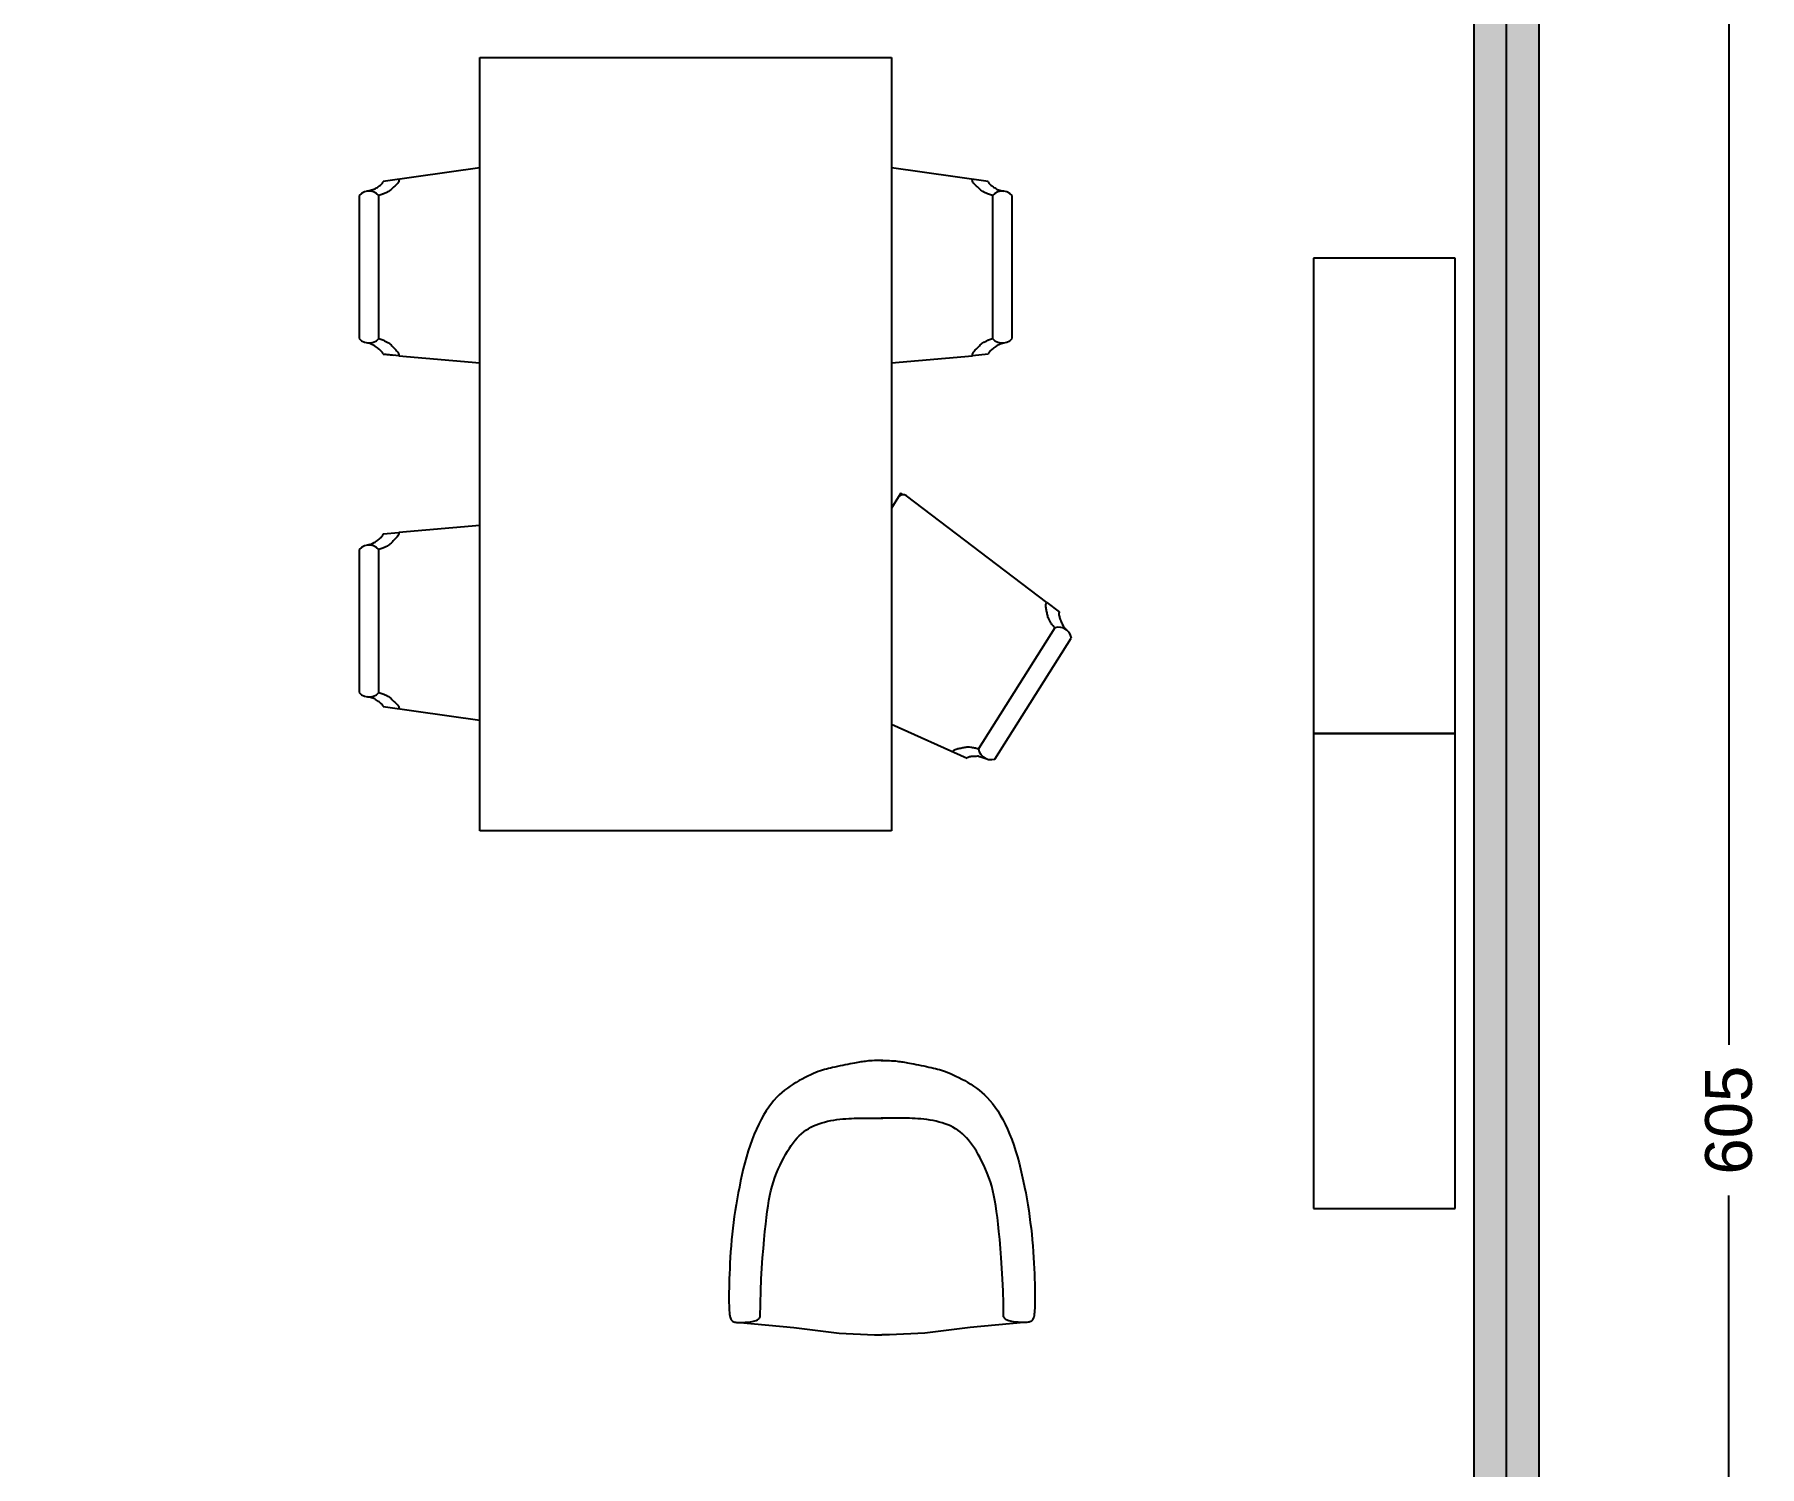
# Model space of a CAD drawing. Header units: millimetres. Extents: x 5639 to 14492, y 750 to 6820.
# Drawn here: x 7448.8 to 7817.8, y 5789.7 to 6096.1 of the extents above; entities that cross this region are included whole.
import ezdxf

# ---------------------------------------------------------------- set-up
doc = ezdxf.new("R2010")
doc.units = ezdxf.units.MM
doc.layers.get('DEFPOINTS').update_dxf_attribs({"color": 210})
for name, color, linetype in [('A-ANNO-SYMB', 3, 'Continuous'), ('A-FURN', 8, 'Continuous'), ('A-WALL-FULL', 7, 'Continuous'), ('CAMPITURA', 255, 'Continuous'), ('G-ANNO-DIM', 251, 'Continuous')]:
    doc.layers.add(name, color=color, linetype=linetype)
doc.styles.get("Standard").update_dxf_attribs({"font": 'arial.ttf'})
doc.dimstyles.new('1_1', dxfattribs={"dimtxt": 10, "dimasz": 5, "dimexe": 5, "dimexo": 5, "dimgap": 5, "dimtad": 0, "dimdec": 0, "dimtxsty": 'Standard', "dimblk": 'ARCHTICK', "dimcen": 2.5, "dimdle": 10, "dimadec": 0, "dimazin": 0, "dimtfac": 1, "dimtdec": 0, "dimtmove": 0, "dimatfit": 3, "dimldrblk": 'ARCHTICK', "dimfxl": 1, "dimarcsym": 0})

# ---------------------------------------------------------------- blocks, each defined once
blk = doc.blocks.new('_ArchTick')
at = {"color": 0, "linetype": 'ByBlock', "const_width": 0.15}
blk.add_lwpolyline([(-0.5, -0.5), (0.5, 0.5)], dxfattribs=at)
blk = doc.blocks.new('*D79')
at = {"layer": 'DEFPOINTS', "color": 0, "transparency": 16777216}
for p in [(7770.69, 6194.96), (7770.69, 5589.96), (7811.24, 5589.96)]:
    blk.add_point(p, dxfattribs=at)
at = {"layer": 'G-ANNO-DIM', "color": 0, "lineweight": -2, "transparency": 16777216}
for p, q in [((7811.24, 6204.96), (7811.24, 5879.97)), ((7775.69, 6194.96), (7816.24, 6194.96)), ((7811.24, 5579.96), (7811.24, 5847.75)), ((7775.69, 5589.96), (7816.24, 5589.96))]:
    blk.add_line(p, q, dxfattribs=at)
at = {"layer": 'G-ANNO-DIM', "color": 0, "lineweight": -2, "transparency": 16777216, "xscale": 5, "yscale": 5, "zscale": 5}
for p, rotation in [((7811.24, 6194.96), 90), ((7811.24, 5589.96), 270)]:
    blk.add_blockref('_ArchTick', p, dxfattribs=dict(at, rotation=rotation))
at = {"layer": 'G-ANNO-DIM', "color": 0, "transparency": 16777216, "insert": (7811.24, 5863.86), "char_height": 10, "attachment_point": 5, "rotation": 90}
blk.add_mtext('605', dxfattribs=at)
blk = doc.blocks.new('*D80')
at = {"layer": 'DEFPOINTS', "color": 0, "transparency": 16777216}
for p in [(7410.69, 6180.96), (7770.69, 6180.96), (7382.26, 5894.96)]:
    blk.add_point(p, dxfattribs=at)
at = {"layer": 'G-ANNO-DIM', "color": 0, "lineweight": -2, "transparency": 16777216}
for p, q in [((7410.69, 6190.96), (7410.69, 6058.09)), ((7765.69, 6180.96), (7405.69, 6180.96)), ((7410.69, 5884.96), (7410.69, 6025.84)), ((7387.26, 5894.96), (7415.69, 5894.96))]:
    blk.add_line(p, q, dxfattribs=at)
at = {"layer": 'G-ANNO-DIM', "color": 0, "lineweight": -2, "transparency": 16777216, "xscale": 5, "yscale": 5, "zscale": 5}
for p, rotation in [((7410.69, 6180.96), 90), ((7410.69, 5894.96), 270)]:
    blk.add_blockref('_ArchTick', p, dxfattribs=dict(at, rotation=rotation))
at = {"layer": 'G-ANNO-DIM', "color": 0, "transparency": 16777216, "insert": (7410.69, 6041.96), "char_height": 10, "attachment_point": 5, "rotation": 90}
blk.add_mtext('286', dxfattribs=at)

msp = doc.modelspace()

# ---------------------------------------------------------------- hatches: boundary and pattern name
at = {"layer": 'CAMPITURA'}
h = msp.add_hatch(color=9, dxfattribs=at)
h.dxf.hatch_style = 1
h.paths.add_polyline_path([(6870.69, 6329.77), (6936.69, 6329.77), (6936.69, 6343.77), (6856.69, 6343.77), (6856.69, 5589.96), (7090.69, 5589.96), (7090.69, 5603.96), (6870.69, 5603.96), (6870.69, 5882.88), (7164.39, 5882.88), (7164.39, 5889.96), (6870.69, 5889.96)])
h.paths.add_polyline_path([(7256.69, 6194.96), (7169.8, 6194.96), (7169.8, 6343.77), (7068.69, 6343.77), (7068.69, 6336.77), (7068.69, 6336.77), (7068.69, 6334.15), (7068.69, 6329.77), (7156.69, 6329.77), (7156.69, 5964.96), (7236.69, 5964.96), (7236.69, 5969.96), (7170.69, 5969.96), (7170.69, 6180.96), (7256.69, 6180.96)])
h.paths.add_polyline_path([(7558.78, 6194.96), (7376.69, 6194.96), (7376.69, 6180.96), (7558.78, 6180.96)])
h.paths.add_polyline_path([(7770.69, 6194.96), (7690.78, 6194.96), (7690.78, 6189.27), (7690.78, 6189.27), (7690.78, 6186.65), (7690.78, 6186.65), (7690.78, 6180.96), (7756.72, 6180.96), (7756.72, 5603.96), (7674.69, 5603.96), (7674.69, 5589.96), (7770.69, 5589.96)])
h.paths.add_polyline_path([(7171.1, 5603.96), (7306.65, 5603.96), (7306.65, 5798.96), (7156.69, 5798.96), (7156.69, 5807.88), (7156.69, 5810.38), (7161.19, 5810.38), (7161.19, 5807.88), (7320.65, 5807.88), (7320.65, 5683.96), (7320.95, 5683.73), (7320.65, 5603.96), (7350.69, 5603.96), (7353.19, 5603.96), (7353.19, 5599.46), (7354.19, 5599.46), (7354.19, 5596.26), (7350.69, 5596.26), (7350.69, 5589.96), (7170.69, 5589.96), (7170.69, 5600.59), (7170.69, 5600.59), (7170.69, 5600.98), (7170.69, 5600.98), (7170.69, 5602.54), (7170.69, 5602.38), (7170.69, 5602.23), (7170.69, 5601.9), (7170.69, 5603.96)])
h.paths.add_polyline_path([(7594.69, 5603.96), (7430.69, 5603.96), (7430.69, 5589.96), (7594.69, 5589.96)])

# ---------------------------------------------------------------- linework, layer by layer
at = {"layer": 'A-ANNO-SYMB', "ltscale": 0.04}
msp.add_line((7763.69, 5339.96), (7763.69, 6735.54), dxfattribs=at)
at = {"layer": 'A-FURN'}
for p, q in [((7544.1, 5925.78), (7544.1, 6091.24)), ((7544.1, 6091.24), (7632.1, 6091.24)), ((7632.1, 6091.24), (7632.1, 5925.78)), ((7544.1, 6067.6), (7523.4, 6064.69)), ((7652.8, 6064.69), (7632.1, 6067.6)), ((7520.02, 6062.62), (7519.37, 6062.46)), ((7519.89, 6062.6), (7519.88, 6062.6)), ((7520.69, 6062.77), (7519.89, 6062.6)), ((7520.69, 6062.62), (7520.02, 6062.62)), ((7521.59, 6063.05), (7520.69, 6062.77)), ((7521.34, 6062.46), (7520.69, 6062.62)), ((7523.4, 6064.69), (7523.4, 6064.68)), ((7652.8, 6064.68), (7652.8, 6064.69)), ((7654.61, 6063.05), (7655.51, 6062.77)), ((7655.5, 6062.62), (7654.85, 6062.46)), ((7656.17, 6062.62), (7655.5, 6062.62)), ((7655.51, 6062.77), (7656.17, 6062.62)), ((7656.82, 6062.46), (7656.17, 6062.62)), ((7518.77, 6062.13), (7518.28, 6061.67)), ((7518.28, 6061.67), (7518.28, 6031.09)), ((7519.37, 6062.46), (7518.77, 6062.13)), ((7521.94, 6062.13), (7521.34, 6062.46)), ((7522.43, 6061.67), (7521.94, 6062.13)), ((7522.43, 6031.09), (7522.43, 6061.67)), ((7654.26, 6062.13), (7653.76, 6061.67)), ((7653.76, 6061.67), (7653.76, 6031.09)), ((7654.85, 6062.46), (7654.26, 6062.13)), ((7657.42, 6062.13), (7656.82, 6062.46)), ((7657.91, 6061.67), (7657.42, 6062.13)), ((7657.91, 6031.09), (7657.91, 6061.67)), ((7722.39, 6048.25), (7722.39, 5946.6)), ((7752.7, 6048.25), (7722.39, 6048.25)), ((7752.7, 5946.6), (7752.7, 6048.25)), ((7518.28, 6031.09), (7518.77, 6030.63)), ((7518.77, 6030.63), (7519.37, 6030.3)), ((7519.37, 6030.3), (7520.02, 6030.14)), ((7520.52, 6030.01), (7519.81, 6030.17)), ((7520.02, 6030.14), (7520.69, 6030.14)), ((7520.69, 6030.14), (7521.34, 6030.3)), ((7521.34, 6030.3), (7521.94, 6030.63)), ((7521.94, 6030.63), (7522.43, 6031.09)), ((7653.76, 6031.09), (7654.26, 6030.63)), ((7654.26, 6030.63), (7654.85, 6030.3)), ((7654.85, 6030.3), (7655.5, 6030.14)), ((7655.5, 6030.14), (7656.17, 6030.14)), ((7655.67, 6030.01), (7656.17, 6030.14)), ((7656.17, 6030.14), (7656.82, 6030.3)), ((7656.82, 6030.3), (7657.42, 6030.63)), ((7657.42, 6030.63), (7657.91, 6031.09)), ((7523.4, 6027.72), (7523.4, 6027.71)), ((7526.74, 6027.41), (7523.4, 6027.71)), ((7523.4, 6027.71), (7525.68, 6027.51)), ((7526.74, 6027.42), (7544.1, 6025.9)), ((7632.1, 6025.9), (7649.45, 6027.41)), ((7652.8, 6027.71), (7649.45, 6027.41)), ((7652.8, 6027.71), (7652.8, 6027.72)), ((7633.62, 5997.23), (7632.1, 5994.81)), ((7634.1, 5997.98), (7633.62, 5997.23)), ((7634.62, 5997.65), (7634.1, 5997.98)), ((7665.35, 5974.6), (7635.32, 5997.4)), ((7523.4, 5989.31), (7526.74, 5989.61)), ((7523.4, 5989.31), (7523.4, 5989.3)), ((7544.1, 5991.12), (7526.74, 5989.61)), ((7518.77, 5986.39), (7518.28, 5985.93)), ((7518.28, 5985.93), (7518.28, 5955.35)), ((7519.37, 5986.72), (7518.77, 5986.39)), ((7520.02, 5986.88), (7519.37, 5986.72)), ((7520.52, 5987.01), (7520.02, 5986.88)), ((7520.69, 5986.88), (7520.02, 5986.88)), ((7521.34, 5986.72), (7520.69, 5986.88)), ((7521.94, 5986.39), (7521.34, 5986.72)), ((7522.43, 5985.93), (7521.94, 5986.39)), ((7522.43, 5955.35), (7522.43, 5985.93)), ((7665.35, 5974.61), (7668.02, 5972.58)), ((7668.02, 5972.57), (7668.02, 5972.58)), ((7667.04, 5969.21), (7650.73, 5943.33)), ((7654.25, 5941.11), (7670.55, 5967)), ((7667.7, 5969.33), (7667.04, 5969.21)), ((7668.38, 5969.29), (7667.7, 5969.33)), ((7669.02, 5969.09), (7668.38, 5969.29)), ((7669.58, 5968.73), (7669.02, 5969.09)), ((7669.02, 5969.09), (7669.58, 5968.73)), ((7669.23, 5969.1), (7669.58, 5968.73)), ((7669.58, 5968.73), (7670.05, 5968.24)), ((7670.05, 5968.24), (7670.38, 5967.65)), ((7670.38, 5967.65), (7670.55, 5967)), ((7518.28, 5955.35), (7518.77, 5954.89)), ((7518.77, 5954.89), (7519.37, 5954.56)), ((7519.37, 5954.56), (7520.02, 5954.4)), ((7520.69, 5954.25), (7520.02, 5954.4)), ((7520.02, 5954.4), (7520.69, 5954.4)), ((7520.69, 5954.4), (7521.34, 5954.56)), ((7521.59, 5953.97), (7520.69, 5954.25)), ((7521.34, 5954.56), (7521.94, 5954.89)), ((7521.94, 5954.89), (7522.43, 5955.35)), ((7523.4, 5952.34), (7523.4, 5952.33)), ((7523.4, 5952.33), (7544.1, 5949.42)), ((7632.1, 5948.58), (7648.31, 5941.29)), ((7722.39, 5946.6), (7722.39, 5844.96)), ((7752.7, 5946.6), (7722.39, 5946.6)), ((7722.39, 5946.6), (7752.7, 5946.6)), ((7752.7, 5844.96), (7752.7, 5946.6)), ((7648.31, 5941.29), (7648.32, 5941.3)), ((7650.71, 5941.71), (7651.63, 5941.47)), ((7650.73, 5943.33), (7650.91, 5942.68)), ((7650.91, 5942.68), (7651.24, 5942.09)), ((7651.24, 5942.09), (7651.7, 5941.6)), ((7651.63, 5941.47), (7652.27, 5941.24)), ((7651.7, 5941.6), (7652.27, 5941.24)), ((7652.27, 5941.24), (7652.91, 5941.03)), ((7652.91, 5941.03), (7653.58, 5940.99)), ((7653.58, 5940.99), (7654.25, 5941.11)), ((7632.1, 5925.78), (7544.1, 5925.78)), ((7616.91, 5874.42), (7616.45, 5874.25)), ((7617.34, 5874.56), (7616.91, 5874.42)), ((7617.77, 5874.69), (7617.34, 5874.56)), ((7618.19, 5874.8), (7617.77, 5874.69)), ((7618.62, 5874.91), (7618.19, 5874.8)), ((7619.06, 5875.01), (7618.62, 5874.91)), ((7619.54, 5875.11), (7619.06, 5875.01)), ((7620.04, 5875.22), (7619.54, 5875.11)), ((7620.58, 5875.33), (7620.04, 5875.22)), ((7621.13, 5875.45), (7620.58, 5875.33)), ((7621.69, 5875.56), (7621.13, 5875.45)), ((7622.24, 5875.67), (7621.69, 5875.56)), ((7622.78, 5875.78), (7622.24, 5875.67)), ((7623.29, 5875.88), (7622.78, 5875.78)), ((7623.76, 5875.97), (7623.29, 5875.88)), ((7624.19, 5876.06), (7623.76, 5875.97)), ((7624.58, 5876.13), (7624.19, 5876.06)), ((7624.93, 5876.2), (7624.58, 5876.13)), ((7625.26, 5876.26), (7624.93, 5876.2)), ((7625.58, 5876.31), (7625.26, 5876.26)), ((7625.88, 5876.36), (7625.58, 5876.31)), ((7626.19, 5876.4), (7625.88, 5876.36)), ((7626.5, 5876.44), (7626.19, 5876.4)), ((7626.84, 5876.48), (7626.5, 5876.44)), ((7627.19, 5876.52), (7626.84, 5876.48)), ((7627.58, 5876.55), (7627.19, 5876.52)), ((7628, 5876.58), (7627.58, 5876.55)), ((7628.48, 5876.61), (7628, 5876.58)), ((7629.01, 5876.63), (7628.48, 5876.61)), ((7629.6, 5876.64), (7629.01, 5876.63)), ((7630.26, 5876.64), (7629.6, 5876.64)), ((7629.89, 5876.64), (7630.56, 5876.64)), ((7630.56, 5876.64), (7631.15, 5876.63)), ((7631.15, 5876.63), (7631.68, 5876.61)), ((7631.68, 5876.61), (7632.15, 5876.58)), ((7632.15, 5876.58), (7632.58, 5876.55)), ((7632.58, 5876.55), (7632.97, 5876.52)), ((7632.97, 5876.52), (7633.32, 5876.48)), ((7633.32, 5876.48), (7633.65, 5876.44)), ((7633.65, 5876.44), (7633.97, 5876.4)), ((7633.97, 5876.4), (7634.27, 5876.36)), ((7634.27, 5876.36), (7634.58, 5876.31)), ((7634.58, 5876.31), (7634.9, 5876.26)), ((7634.9, 5876.26), (7635.23, 5876.2)), ((7635.23, 5876.2), (7635.58, 5876.13)), ((7635.58, 5876.13), (7635.97, 5876.06)), ((7635.97, 5876.06), (7636.4, 5875.97)), ((7636.4, 5875.97), (7636.87, 5875.88)), ((7636.87, 5875.88), (7637.38, 5875.78)), ((7637.38, 5875.78), (7637.92, 5875.67)), ((7637.92, 5875.67), (7638.47, 5875.56)), ((7638.47, 5875.56), (7639.03, 5875.45)), ((7639.03, 5875.45), (7639.58, 5875.33)), ((7639.58, 5875.33), (7640.11, 5875.22)), ((7640.11, 5875.22), (7640.62, 5875.11)), ((7640.62, 5875.11), (7641.1, 5875.01)), ((7641.1, 5875.01), (7641.54, 5874.91)), ((7641.54, 5874.91), (7641.97, 5874.8)), ((7641.97, 5874.8), (7642.39, 5874.69)), ((7642.39, 5874.69), (7642.81, 5874.56)), ((7642.81, 5874.56), (7643.25, 5874.42)), ((7643.25, 5874.42), (7643.71, 5874.25)), ((7609.87, 5870.73), (7609.27, 5870.28)), ((7610.47, 5871.15), (7609.87, 5870.73)), ((7611.09, 5871.55), (7610.47, 5871.15)), ((7611.72, 5871.94), (7611.09, 5871.55)), ((7612.36, 5872.31), (7611.72, 5871.94)), ((7613, 5872.66), (7612.36, 5872.31)), ((7613.64, 5872.99), (7613, 5872.66)), ((7614.26, 5873.29), (7613.64, 5872.99)), ((7614.85, 5873.58), (7614.26, 5873.29)), ((7615.42, 5873.83), (7614.85, 5873.58)), ((7615.96, 5874.06), (7615.42, 5873.83)), ((7616.45, 5874.25), (7615.96, 5874.06)), ((7643.71, 5874.25), (7644.2, 5874.06)), ((7644.2, 5874.06), (7644.73, 5873.83)), ((7644.73, 5873.83), (7645.3, 5873.58)), ((7645.3, 5873.58), (7645.9, 5873.29)), ((7645.9, 5873.29), (7646.52, 5872.99)), ((7646.52, 5872.99), (7647.15, 5872.66)), ((7647.15, 5872.66), (7647.79, 5872.31)), ((7647.79, 5872.31), (7648.43, 5871.94)), ((7648.43, 5871.94), (7649.07, 5871.55)), ((7649.07, 5871.55), (7649.68, 5871.15)), ((7649.68, 5871.15), (7650.29, 5870.73)), ((7650.29, 5870.73), (7650.88, 5870.28)), ((7606.43, 5867.39), (7605.87, 5866.64)), ((7606.99, 5868.08), (7606.43, 5867.39)), ((7607.55, 5868.71), (7606.99, 5868.08)), ((7608.12, 5869.28), (7607.55, 5868.71)), ((7608.69, 5869.8), (7608.12, 5869.28)), ((7609.27, 5870.28), (7608.69, 5869.8)), ((7650.88, 5870.28), (7651.47, 5869.8)), ((7651.47, 5869.8), (7652.04, 5869.28)), ((7652.04, 5869.28), (7652.61, 5868.71)), ((7652.61, 5868.71), (7653.17, 5868.08)), ((7653.17, 5868.08), (7653.73, 5867.39)), ((7653.73, 5867.39), (7654.29, 5866.64)), ((7604.25, 5863.99), (7603.73, 5862.99)), ((7604.78, 5864.93), (7604.25, 5863.99)), ((7605.32, 5865.82), (7604.78, 5864.93)), ((7605.87, 5866.64), (7605.32, 5865.82)), ((7617.2, 5863.28), (7617.83, 5863.46)), ((7617.83, 5863.46), (7618.47, 5863.61)), ((7618.47, 5863.61), (7619.13, 5863.75)), ((7619.13, 5863.75), (7619.79, 5863.86)), ((7619.79, 5863.86), (7620.45, 5863.96)), ((7620.45, 5863.96), (7621.1, 5864.04)), ((7621.1, 5864.04), (7621.75, 5864.11)), ((7621.75, 5864.11), (7622.37, 5864.16)), ((7622.37, 5864.16), (7622.98, 5864.2)), ((7622.98, 5864.2), (7623.58, 5864.23)), ((7623.58, 5864.23), (7624.16, 5864.25)), ((7624.16, 5864.25), (7624.73, 5864.27)), ((7624.73, 5864.27), (7625.29, 5864.28)), ((7625.29, 5864.28), (7625.85, 5864.28)), ((7625.85, 5864.28), (7626.41, 5864.29)), ((7626.41, 5864.29), (7626.98, 5864.29)), ((7626.98, 5864.29), (7627.55, 5864.29)), ((7627.55, 5864.29), (7628.11, 5864.29)), ((7628.11, 5864.29), (7628.64, 5864.3)), ((7628.64, 5864.3), (7629.13, 5864.3)), ((7629.13, 5864.3), (7629.55, 5864.3)), ((7629.55, 5864.3), (7629.89, 5864.29)), ((7630.02, 5864.29), (7629.89, 5864.28)), ((7629.89, 5864.29), (7630.14, 5864.29)), ((7630.27, 5864.29), (7630.02, 5864.29)), ((7630.14, 5864.29), (7630.26, 5864.28)), ((7630.61, 5864.3), (7630.27, 5864.29)), ((7631.03, 5864.3), (7630.61, 5864.3)), ((7631.52, 5864.3), (7631.03, 5864.3)), ((7632.05, 5864.29), (7631.52, 5864.3)), ((7632.61, 5864.29), (7632.05, 5864.29)), ((7633.18, 5864.29), (7632.61, 5864.29)), ((7633.75, 5864.29), (7633.18, 5864.29)), ((7634.31, 5864.28), (7633.75, 5864.29)), ((7634.87, 5864.28), (7634.31, 5864.28)), ((7635.43, 5864.27), (7634.87, 5864.28)), ((7636, 5864.25), (7635.43, 5864.27)), ((7636.58, 5864.23), (7636, 5864.25)), ((7637.17, 5864.2), (7636.58, 5864.23)), ((7637.78, 5864.16), (7637.17, 5864.2)), ((7638.41, 5864.11), (7637.78, 5864.16)), ((7639.06, 5864.04), (7638.41, 5864.11)), ((7639.71, 5863.96), (7639.06, 5864.04)), ((7640.37, 5863.86), (7639.71, 5863.96)), ((7641.03, 5863.75), (7640.37, 5863.86)), ((7641.69, 5863.61), (7641.03, 5863.75)), ((7642.33, 5863.46), (7641.69, 5863.61)), ((7642.96, 5863.28), (7642.33, 5863.46)), ((7654.29, 5866.64), (7654.84, 5865.82)), ((7654.84, 5865.82), (7655.38, 5864.93)), ((7655.38, 5864.93), (7655.91, 5863.99)), ((7655.91, 5863.99), (7656.43, 5862.99)), ((7602.31, 5859.69), (7601.88, 5858.5)), ((7602.76, 5860.84), (7602.31, 5859.69)), ((7603.23, 5861.94), (7602.76, 5860.84)), ((7603.73, 5862.99), (7603.23, 5861.94)), ((7611.53, 5859.56), (7611.96, 5860.06)), ((7611.96, 5860.06), (7612.4, 5860.52)), ((7612.4, 5860.52), (7612.86, 5860.94)), ((7612.86, 5860.94), (7613.34, 5861.34)), ((7613.34, 5861.34), (7613.83, 5861.7)), ((7613.83, 5861.7), (7614.35, 5862.03)), ((7614.35, 5862.03), (7614.88, 5862.33)), ((7614.88, 5862.33), (7615.43, 5862.61)), ((7615.43, 5862.61), (7616, 5862.86)), ((7616, 5862.86), (7616.59, 5863.08)), ((7616.59, 5863.08), (7617.2, 5863.28)), ((7643.57, 5863.08), (7642.96, 5863.28)), ((7644.16, 5862.86), (7643.57, 5863.08)), ((7644.73, 5862.61), (7644.16, 5862.86)), ((7645.28, 5862.33), (7644.73, 5862.61)), ((7645.81, 5862.03), (7645.28, 5862.33)), ((7646.32, 5861.7), (7645.81, 5862.03)), ((7646.82, 5861.34), (7646.32, 5861.7)), ((7647.3, 5860.94), (7646.82, 5861.34)), ((7647.76, 5860.52), (7647.3, 5860.94)), ((7648.2, 5860.06), (7647.76, 5860.52)), ((7648.63, 5859.56), (7648.2, 5860.06)), ((7656.43, 5862.99), (7656.92, 5861.94)), ((7656.92, 5861.94), (7657.4, 5860.84)), ((7657.4, 5860.84), (7657.85, 5859.69)), ((7657.85, 5859.69), (7658.28, 5858.5)), ((7601.11, 5856.02), (7600.76, 5854.74)), ((7601.48, 5857.27), (7601.11, 5856.02)), ((7601.88, 5858.5), (7601.48, 5857.27)), ((7609.07, 5855.8), (7609.48, 5856.53)), ((7609.48, 5856.53), (7609.88, 5857.21)), ((7609.88, 5857.21), (7610.28, 5857.86)), ((7610.28, 5857.86), (7610.69, 5858.46)), ((7610.69, 5858.46), (7611.1, 5859.03)), ((7611.1, 5859.03), (7611.53, 5859.56)), ((7649.05, 5859.03), (7648.63, 5859.56)), ((7649.47, 5858.46), (7649.05, 5859.03)), ((7649.87, 5857.86), (7649.47, 5858.46)), ((7650.28, 5857.21), (7649.87, 5857.86)), ((7650.68, 5856.53), (7650.28, 5857.21)), ((7651.08, 5855.8), (7650.68, 5856.53)), ((7658.28, 5858.5), (7658.68, 5857.27)), ((7658.68, 5857.27), (7659.05, 5856.02)), ((7659.05, 5856.02), (7659.4, 5854.74)), ((7600.43, 5853.44), (7600.13, 5852.14)), ((7600.76, 5854.74), (7600.43, 5853.44)), ((7607.2, 5851.61), (7607.54, 5852.51)), ((7607.54, 5852.51), (7607.9, 5853.38)), ((7607.9, 5853.38), (7608.28, 5854.22)), ((7608.28, 5854.22), (7608.67, 5855.03)), ((7608.67, 5855.03), (7609.07, 5855.8)), ((7651.48, 5855.03), (7651.08, 5855.8)), ((7651.88, 5854.22), (7651.48, 5855.03)), ((7652.26, 5853.38), (7651.88, 5854.22)), ((7652.62, 5852.51), (7652.26, 5853.38)), ((7652.96, 5851.61), (7652.62, 5852.51)), ((7659.4, 5854.74), (7659.72, 5853.44)), ((7659.72, 5853.44), (7660.03, 5852.14)), ((7599.58, 5849.55), (7599.33, 5848.27)), ((7599.84, 5850.84), (7599.58, 5849.55)), ((7600.13, 5852.14), (7599.84, 5850.84)), ((7606.11, 5847.75), (7606.34, 5848.76)), ((7606.34, 5848.76), (7606.59, 5849.74)), ((7606.59, 5849.74), (7606.88, 5850.69)), ((7606.88, 5850.69), (7607.2, 5851.61)), ((7653.28, 5850.69), (7652.96, 5851.61)), ((7653.57, 5849.74), (7653.28, 5850.69)), ((7653.82, 5848.76), (7653.57, 5849.74)), ((7654.05, 5847.75), (7653.82, 5848.76)), ((7660.03, 5852.14), (7660.31, 5850.84)), ((7660.31, 5850.84), (7660.58, 5849.55)), ((7660.58, 5849.55), (7660.83, 5848.27)), ((7598.88, 5845.74), (7598.68, 5844.49)), ((7599.1, 5847), (7598.88, 5845.74)), ((7599.33, 5848.27), (7599.1, 5847)), ((7605.55, 5844.33), (7605.73, 5845.55)), ((7605.73, 5845.55), (7605.91, 5846.69)), ((7605.91, 5846.69), (7606.11, 5847.75)), ((7654.25, 5846.69), (7654.05, 5847.75)), ((7654.43, 5845.55), (7654.25, 5846.69)), ((7654.6, 5844.33), (7654.43, 5845.55)), ((7660.83, 5848.27), (7661.06, 5847)), ((7661.06, 5847), (7661.28, 5845.74)), ((7661.28, 5845.74), (7661.47, 5844.49)), ((7722.39, 5844.96), (7752.7, 5844.96)), ((7598.33, 5841.99), (7598.18, 5840.74)), ((7598.5, 5843.24), (7598.33, 5841.99)), ((7598.68, 5844.49), (7598.5, 5843.24)), ((7605.06, 5840), (7605.23, 5841.58)), ((7605.23, 5841.58), (7605.39, 5843.01)), ((7605.39, 5843.01), (7605.55, 5844.33)), ((7654.77, 5843.01), (7654.6, 5844.33)), ((7654.93, 5841.58), (7654.77, 5843.01)), ((7655.09, 5840), (7654.93, 5841.58)), ((7661.47, 5844.49), (7661.66, 5843.24)), ((7661.66, 5843.24), (7661.82, 5841.99)), ((7661.82, 5841.99), (7661.97, 5840.74)), ((7597.93, 5838.22), (7597.82, 5836.96)), ((7598.05, 5839.48), (7597.93, 5838.22)), ((7598.18, 5840.74), (7598.05, 5839.48)), ((7604.72, 5836.41), (7604.89, 5838.29)), ((7604.89, 5838.29), (7605.06, 5840)), ((7655.27, 5838.29), (7655.09, 5840)), ((7655.44, 5836.41), (7655.27, 5838.29)), ((7661.97, 5840.74), (7662.11, 5839.48)), ((7662.11, 5839.48), (7662.23, 5838.22)), ((7662.23, 5838.22), (7662.34, 5836.96)), ((7597.64, 5834.48), (7597.57, 5833.28)), ((7597.72, 5835.71), (7597.64, 5834.48)), ((7597.82, 5836.96), (7597.72, 5835.71)), ((7604.39, 5832.19), (7604.55, 5834.38)), ((7604.55, 5834.38), (7604.72, 5836.41)), ((7655.61, 5834.38), (7655.44, 5836.41)), ((7655.76, 5832.19), (7655.61, 5834.38)), ((7662.34, 5836.96), (7662.43, 5835.71)), ((7662.43, 5835.71), (7662.52, 5834.48)), ((7662.52, 5834.48), (7662.59, 5833.28)), ((7597.46, 5830.99), (7597.42, 5829.92)), ((7597.51, 5832.11), (7597.46, 5830.99)), ((7597.57, 5833.28), (7597.51, 5832.11)), ((7604.26, 5829.84), (7604.39, 5832.19)), ((7655.9, 5829.84), (7655.76, 5832.19)), ((7662.59, 5833.28), (7662.65, 5832.11)), ((7662.65, 5832.11), (7662.69, 5830.99)), ((7662.69, 5830.99), (7662.73, 5829.92)), ((7597.36, 5827.07), (7597.35, 5826.25)), ((7597.37, 5827.96), (7597.36, 5827.07)), ((7597.39, 5828.91), (7597.37, 5827.96)), ((7597.42, 5829.92), (7597.39, 5828.91)), ((7604.09, 5824.63), (7604.16, 5827.32)), ((7604.16, 5827.32), (7604.26, 5829.84)), ((7656, 5827.32), (7655.9, 5829.84)), ((7656.07, 5824.63), (7656, 5827.32)), ((7662.73, 5829.92), (7662.77, 5828.91)), ((7662.77, 5828.91), (7662.79, 5827.96)), ((7662.79, 5827.96), (7662.8, 5827.07)), ((7662.8, 5827.07), (7662.81, 5826.25)), ((7597.35, 5826.25), (7597.35, 5825.49)), ((7597.35, 5825.49), (7597.36, 5824.8)), ((7597.36, 5824.8), (7597.37, 5824.17)), ((7597.37, 5824.17), (7597.39, 5823.61)), ((7597.39, 5823.61), (7597.42, 5823.12)), ((7597.42, 5823.12), (7597.45, 5822.69)), ((7604.06, 5821.77), (7604.09, 5824.63)), ((7656.09, 5821.77), (7656.07, 5824.63)), ((7662.74, 5823.12), (7662.7, 5822.69)), ((7662.76, 5823.61), (7662.74, 5823.12)), ((7662.79, 5824.17), (7662.76, 5823.61)), ((7662.8, 5824.8), (7662.79, 5824.17)), ((7662.81, 5825.49), (7662.8, 5824.8)), ((7662.81, 5826.25), (7662.81, 5825.49)), ((7597.45, 5822.69), (7597.5, 5822.31)), ((7597.5, 5822.31), (7597.55, 5821.99)), ((7597.55, 5821.99), (7597.61, 5821.71)), ((7597.61, 5821.71), (7597.68, 5821.48)), ((7597.68, 5821.48), (7597.77, 5821.28)), ((7597.77, 5821.28), (7597.86, 5821.11)), ((7597.86, 5821.11), (7597.98, 5820.97)), ((7597.98, 5820.97), (7598.1, 5820.86)), ((7598.1, 5820.86), (7598.25, 5820.77)), ((7598.25, 5820.77), (7598.42, 5820.69)), ((7598.42, 5820.69), (7598.61, 5820.64)), ((7598.61, 5820.64), (7598.82, 5820.6)), ((7598.82, 5820.6), (7599.05, 5820.57)), ((7599.05, 5820.57), (7599.31, 5820.55)), ((7599.31, 5820.55), (7599.6, 5820.54)), ((7599.6, 5820.54), (7599.91, 5820.55)), ((7599.75, 5820.55), (7611.24, 5819.49)), ((7599.91, 5820.55), (7600.24, 5820.55)), ((7600.24, 5820.55), (7600.58, 5820.57)), ((7600.58, 5820.57), (7600.93, 5820.6)), ((7600.93, 5820.6), (7601.28, 5820.63)), ((7601.28, 5820.63), (7601.62, 5820.66)), ((7601.62, 5820.66), (7601.96, 5820.71)), ((7601.96, 5820.71), (7602.29, 5820.76)), ((7602.29, 5820.76), (7602.6, 5820.82)), ((7602.6, 5820.82), (7602.89, 5820.9)), ((7602.89, 5820.9), (7603.17, 5821)), ((7603.17, 5821), (7603.43, 5821.14)), ((7603.43, 5821.14), (7603.66, 5821.3)), ((7603.66, 5821.3), (7603.88, 5821.51)), ((7603.88, 5821.51), (7604.06, 5821.77)), ((7611.24, 5819.49), (7620.91, 5818.3)), ((7648.92, 5819.49), (7639.25, 5818.3)), ((7660.4, 5820.55), (7648.92, 5819.49)), ((7656.28, 5821.51), (7656.09, 5821.77)), ((7656.49, 5821.3), (7656.28, 5821.51)), ((7656.73, 5821.14), (7656.49, 5821.3)), ((7656.99, 5821), (7656.73, 5821.14)), ((7657.26, 5820.9), (7656.99, 5821)), ((7657.56, 5820.82), (7657.26, 5820.9)), ((7657.87, 5820.76), (7657.56, 5820.82)), ((7658.2, 5820.71), (7657.87, 5820.76)), ((7658.54, 5820.66), (7658.2, 5820.71)), ((7658.88, 5820.63), (7658.54, 5820.66)), ((7659.23, 5820.6), (7658.88, 5820.63)), ((7659.58, 5820.57), (7659.23, 5820.6)), ((7659.92, 5820.55), (7659.58, 5820.57)), ((7660.25, 5820.55), (7659.92, 5820.55)), ((7660.56, 5820.54), (7660.25, 5820.55)), ((7660.85, 5820.55), (7660.56, 5820.54)), ((7661.11, 5820.57), (7660.85, 5820.55)), ((7661.34, 5820.6), (7661.11, 5820.57)), ((7661.55, 5820.64), (7661.34, 5820.6)), ((7661.74, 5820.69), (7661.55, 5820.64)), ((7661.91, 5820.77), (7661.74, 5820.69)), ((7662.05, 5820.86), (7661.91, 5820.77)), ((7662.18, 5820.97), (7662.05, 5820.86)), ((7662.29, 5821.11), (7662.18, 5820.97)), ((7662.39, 5821.28), (7662.29, 5821.11)), ((7662.48, 5821.48), (7662.39, 5821.28)), ((7662.55, 5821.71), (7662.48, 5821.48)), ((7662.61, 5821.99), (7662.55, 5821.71)), ((7662.66, 5822.31), (7662.61, 5821.99)), ((7662.7, 5822.69), (7662.66, 5822.31)), ((7620.91, 5818.3), (7628.48, 5817.93)), ((7628.48, 5817.93), (7630.08, 5817.91)), ((7631.67, 5817.93), (7630.08, 5817.91)), ((7639.25, 5818.3), (7631.67, 5817.93))]:
    msp.add_line(p, q, dxfattribs=at)
msp.add_arc((7634.57, 5996.41), 1.25, 52.7917, 138.7917, dxfattribs=at)
for points in [[(7521.55, 6063.03), (7521.62, 6063.08), (7521.7, 6063.13), (7521.77, 6063.18)], [(7523.12, 6064.18), (7523.2, 6064.27), (7523.28, 6064.35), (7523.32, 6064.44)], [(7523.32, 6064.44), (7523.36, 6064.52), (7523.39, 6064.6), (7523.4, 6064.69)], [(7524.92, 6062.84), (7524.8, 6062.74), (7524.69, 6062.64), (7524.55, 6062.55)], [(7525.25, 6063.13), (7525.14, 6063.03), (7525.03, 6062.93), (7524.92, 6062.84)], [(7526.16, 6064), (7526.06, 6063.9), (7525.96, 6063.81), (7525.86, 6063.71)], [(7526.43, 6064.29), (7526.35, 6064.19), (7526.26, 6064.1), (7526.16, 6064)], [(7526.65, 6064.58), (7526.59, 6064.48), (7526.52, 6064.39), (7526.43, 6064.29)], [(7526.77, 6064.87), (7526.75, 6064.77), (7526.7, 6064.68), (7526.65, 6064.58)], [(7526.78, 6065.16), (7526.8, 6065.06), (7526.79, 6064.97), (7526.77, 6064.87)], [(7649.45, 6064.87), (7649.4, 6064.97), (7649.39, 6065.06), (7649.41, 6065.16)], [(7649.55, 6064.58), (7649.49, 6064.68), (7649.47, 6064.77), (7649.45, 6064.87)], [(7649.76, 6064.29), (7649.68, 6064.39), (7649.59, 6064.48), (7649.55, 6064.58)], [(7650.03, 6064), (7649.93, 6064.1), (7649.85, 6064.19), (7649.76, 6064.29)], [(7650.34, 6063.71), (7650.23, 6063.81), (7650.13, 6063.9), (7650.03, 6064)], [(7651.27, 6062.84), (7651.15, 6062.93), (7651.05, 6063.03), (7650.95, 6063.13)], [(7651.67, 6062.55), (7651.52, 6062.64), (7651.39, 6062.74), (7651.27, 6062.84)], [(7652.8, 6064.69), (7652.8, 6064.6), (7652.83, 6064.52), (7652.88, 6064.44)], [(7652.88, 6064.44), (7652.92, 6064.35), (7652.99, 6064.27), (7653.07, 6064.18)], [(7654.42, 6063.18), (7654.49, 6063.13), (7654.57, 6063.08), (7654.61, 6063.05)], [(7523.32, 6061.96), (7523.06, 6061.87), (7522.77, 6061.77), (7522.43, 6061.67)], [(7653.76, 6061.67), (7653.42, 6061.77), (7653.13, 6061.87), (7652.87, 6061.96)], [(7521.77, 6029.4), (7521.65, 6029.49), (7521.53, 6029.59), (7520.52, 6030.01)], [(7522.43, 6031.09), (7522.77, 6030.98), (7523.06, 6030.88), (7523.32, 6030.78)], [(7523.32, 6030.78), (7523.57, 6030.68), (7523.8, 6030.58), (7523.99, 6030.47)], [(7523.99, 6030.47), (7524.39, 6030.27), (7524.67, 6030.06), (7524.9, 6029.86)], [(7524.9, 6029.86), (7525.02, 6029.76), (7525.13, 6029.66), (7525.23, 6029.55)], [(7650.96, 6029.55), (7651.06, 6029.66), (7651.18, 6029.76), (7651.29, 6029.86)], [(7651.29, 6029.86), (7651.52, 6030.06), (7651.74, 6030.27), (7652.2, 6030.47)], [(7652.2, 6030.47), (7652.39, 6030.58), (7652.66, 6030.68), (7652.88, 6030.78)], [(7652.88, 6030.78), (7653.13, 6030.88), (7653.42, 6030.98), (7653.76, 6031.09)], [(7655.67, 6030.01), (7654.66, 6029.59), (7654.54, 6029.49), (7654.42, 6029.4)], [(7522.85, 6028.56), (7522.75, 6028.65), (7522.64, 6028.74), (7522.52, 6028.84)], [(7523.12, 6028.27), (7523.05, 6028.37), (7522.95, 6028.46), (7522.85, 6028.56)], [(7523.32, 6027.99), (7523.27, 6028.09), (7523.2, 6028.18), (7523.12, 6028.27)], [(7523.4, 6027.71), (7523.39, 6027.81), (7523.36, 6027.9), (7523.32, 6027.99)], [(7526.4, 6028.33), (7526.48, 6028.23), (7526.57, 6028.13), (7526.61, 6028.02)], [(7526.61, 6028.02), (7526.67, 6027.92), (7526.69, 6027.82), (7526.7, 6027.72)], [(7526.73, 6027.72), (7526.75, 6027.61), (7526.76, 6027.51), (7526.74, 6027.41)], [(7649.45, 6027.41), (7649.43, 6027.51), (7649.44, 6027.61), (7649.46, 6027.72)], [(7649.46, 6027.72), (7649.48, 6027.82), (7649.53, 6027.92), (7649.58, 6028.02)], [(7649.58, 6028.02), (7649.64, 6028.13), (7649.71, 6028.23), (7649.79, 6028.33)], [(7652.88, 6027.99), (7652.83, 6027.9), (7652.8, 6027.81), (7652.8, 6027.71)], [(7653.07, 6028.27), (7652.99, 6028.18), (7652.94, 6028.09), (7652.88, 6027.99)], [(7653.32, 6028.56), (7653.24, 6028.46), (7653.13, 6028.37), (7653.07, 6028.27)], [(7653.67, 6028.84), (7653.56, 6028.74), (7653.43, 6028.65), (7653.32, 6028.56)], [(7523.12, 5988.75), (7523.2, 5988.84), (7523.25, 5988.93), (7523.32, 5989.03)], [(7523.32, 5989.03), (7523.36, 5989.12), (7523.39, 5989.21), (7523.4, 5989.31)], [(7526.61, 5989), (7526.55, 5988.89), (7526.48, 5988.79), (7526.4, 5988.69)], [(7526.73, 5989.3), (7526.71, 5989.2), (7526.67, 5989.1), (7526.61, 5989)], [(7526.74, 5989.61), (7526.76, 5989.51), (7526.75, 5989.4), (7526.73, 5989.3)], [(7520.52, 5987.01), (7521.53, 5987.43), (7521.65, 5987.53), (7521.77, 5987.62)], [(7523.32, 5986.24), (7523.06, 5986.14), (7522.77, 5986.04), (7522.43, 5985.93)], [(7522.52, 5988.18), (7522.64, 5988.28), (7522.76, 5988.37), (7522.87, 5988.46)], [(7522.87, 5988.46), (7522.95, 5988.56), (7523.06, 5988.65), (7523.12, 5988.75)], [(7523.99, 5986.55), (7523.8, 5986.44), (7523.54, 5986.34), (7523.32, 5986.24)], [(7524.9, 5987.16), (7524.67, 5986.95), (7524.45, 5986.75), (7523.99, 5986.55)], [(7525.23, 5987.47), (7525.13, 5987.36), (7525.01, 5987.26), (7524.9, 5987.16)], [(7665.14, 5974.03), (7665.14, 5974.14), (7665.18, 5974.24), (7665.2, 5974.35)], [(7665.2, 5974.35), (7665.23, 5974.45), (7665.28, 5974.54), (7665.35, 5974.61)], [(7665.49, 5972), (7665.46, 5972.14), (7665.4, 5972.41), (7665.34, 5972.69), (7665.3, 5972.84)], [(7665.6, 5971.56), (7665.55, 5971.71), (7665.52, 5971.86), (7665.49, 5972)], [(7665.77, 5971.09), (7665.7, 5971.26), (7665.64, 5971.41), (7665.6, 5971.56)], [(7666.04, 5970.56), (7665.93, 5970.75), (7665.84, 5970.93), (7665.77, 5971.09)], [(7666.45, 5969.94), (7666.29, 5970.16), (7666.15, 5970.37), (7666.04, 5970.56)], [(7667.94, 5972.3), (7667.93, 5972.19), (7667.93, 5972.08), (7667.95, 5971.96)], [(7668.02, 5972.58), (7667.98, 5972.5), (7667.95, 5972.4), (7667.94, 5972.3)], [(7667.95, 5971.96), (7667.98, 5971.71), (7668.06, 5971.44), (7668.16, 5971.16)], [(7668.16, 5971.16), (7668.21, 5971.02), (7668.27, 5970.87), (7668.32, 5970.72)], [(7668.32, 5970.72), (7668.38, 5970.58), (7668.44, 5970.43), (7668.49, 5970.29)], [(7667.04, 5969.21), (7666.81, 5969.47), (7666.62, 5969.72), (7666.45, 5969.94)], [(7668.49, 5970.29), (7668.55, 5970.14), (7668.6, 5970), (7669.23, 5969.1)], [(7521.77, 5953.84), (7521.7, 5953.89), (7521.63, 5953.94), (7521.59, 5953.97)], [(7522.43, 5955.35), (7522.77, 5955.25), (7523.06, 5955.15), (7523.32, 5955.06)], [(7523.32, 5952.58), (7523.27, 5952.67), (7523.2, 5952.75), (7523.12, 5952.83)], [(7523.4, 5952.33), (7523.39, 5952.42), (7523.36, 5952.5), (7523.32, 5952.58)], [(7524.52, 5954.47), (7524.67, 5954.38), (7524.8, 5954.28), (7524.92, 5954.18)], [(7524.92, 5954.18), (7525.04, 5954.09), (7525.14, 5953.99), (7525.25, 5953.89)], [(7525.86, 5953.31), (7525.96, 5953.21), (7526.07, 5953.12), (7526.16, 5953.02)], [(7526.16, 5953.02), (7526.26, 5952.92), (7526.35, 5952.83), (7526.43, 5952.73)], [(7526.43, 5952.73), (7526.52, 5952.63), (7526.6, 5952.54), (7526.65, 5952.44)], [(7526.65, 5952.44), (7526.7, 5952.34), (7526.72, 5952.24), (7526.77, 5952.15)], [(7526.77, 5952.15), (7526.79, 5952.05), (7526.8, 5951.96), (7526.78, 5951.86)], [(7645.62, 5943.11), (7645.72, 5943.17), (7645.83, 5943.21), (7645.95, 5943.25)], [(7645.95, 5943.25), (7646.08, 5943.29), (7646.2, 5943.32), (7646.34, 5943.35)], [(7646.34, 5943.35), (7646.47, 5943.38), (7646.61, 5943.41), (7646.75, 5943.43)], [(7647.58, 5943.6), (7647.72, 5943.63), (7647.87, 5943.65), (7648.01, 5943.67)], [(7648.01, 5943.67), (7648.16, 5943.69), (7648.31, 5943.71), (7648.48, 5943.72)], [(7648.51, 5941.46), (7648.43, 5941.42), (7648.36, 5941.36), (7648.31, 5941.29)], [(7648.48, 5943.72), (7648.68, 5943.7), (7648.86, 5943.71), (7649.1, 5943.67)], [(7648.81, 5941.57), (7648.7, 5941.54), (7648.59, 5941.51), (7648.51, 5941.46)], [(7649.1, 5943.67), (7649.32, 5943.65), (7649.59, 5943.59), (7649.88, 5943.53)], [(7649.88, 5943.53), (7650.1, 5943.5), (7650.4, 5943.43), (7650.73, 5943.33)], [(7650.71, 5941.71), (7650.67, 5941.71), (7650.58, 5941.71), (7650.49, 5941.7)]]:
    msp.add_open_spline(points, degree=3, dxfattribs=at)
for points, knots in [([(7521.77, 6063.18), (7521.9, 6063.26), (7522.15, 6063.43), (7522.52, 6063.68), (7522.86, 6063.93), (7523.04, 6064.1), (7523.12, 6064.18)], [0.5000001, 0.5000001, 0.5000001, 0.5000001, 0.5833333, 0.6666667, 0.75, 0.8333326, 0.8333326, 0.8333326, 0.8333326]), ([(7525.86, 6063.71), (7525.75, 6063.61), (7525.54, 6063.42), (7525.35, 6063.22), (7525.25, 6063.13)], [-0.5833333, -0.5833333, -0.5833333, -0.5833333, -0.5, -0.416667, -0.416667, -0.416667, -0.416667]), ([(7650.95, 6063.13), (7650.84, 6063.22), (7650.65, 6063.42), (7650.44, 6063.61), (7650.34, 6063.71)], [0.416667, 0.416667, 0.416667, 0.416667, 0.5, 0.5833333, 0.5833333, 0.5833333, 0.5833333]), ([(7653.07, 6064.18), (7653.23, 6064.02), (7653.55, 6063.77), (7654.04, 6063.43), (7654.29, 6063.26), (7654.42, 6063.18)], [-0.8333326, -0.8333326, -0.8333326, -0.8333326, -0.6666667, -0.5833333, -0.5000001, -0.5000001, -0.5000001, -0.5000001]), ([(7524.52, 6062.55), (7524.37, 6062.45), (7524.05, 6062.25), (7523.53, 6062.06), (7523.25, 6061.96)], [-0.2499995, -0.2499995, -0.2499995, -0.2499995, -0.1666667, -0.0833336, -0.0833336, -0.0833336, -0.0833336]), ([(7652.87, 6061.96), (7652.61, 6062.06), (7652.16, 6062.25), (7651.82, 6062.45), (7651.67, 6062.55)], [0.0833336, 0.0833336, 0.0833336, 0.0833336, 0.1666667, 0.2499995, 0.2499995, 0.2499995, 0.2499995]), ([(7522.52, 6028.84), (7522.4, 6028.93), (7522.15, 6029.12), (7521.9, 6029.3), (7521.77, 6029.4)], [0.3333333, 0.3333333, 0.3333333, 0.3333333, 0.4166667, 0.4999999, 0.4999999, 0.4999999, 0.4999999]), ([(7525.23, 6029.55), (7525.33, 6029.45), (7525.52, 6029.25), (7525.73, 6029.04), (7525.83, 6028.94)], [0.4166668, 0.4166668, 0.4166668, 0.4166668, 0.5, 0.5833333, 0.5833333, 0.5833333, 0.5833333]), ([(7650.36, 6028.94), (7650.46, 6029.04), (7650.67, 6029.25), (7650.86, 6029.45), (7650.96, 6029.55)], [-0.5833333, -0.5833333, -0.5833333, -0.5833333, -0.5, -0.4166668, -0.4166668, -0.4166668, -0.4166668]), ([(7654.42, 6029.4), (7654.29, 6029.3), (7654.04, 6029.12), (7653.8, 6028.93), (7653.67, 6028.84)], [-0.4999999, -0.4999999, -0.4999999, -0.4999999, -0.4166667, -0.3333333, -0.3333333, -0.3333333, -0.3333333]), ([(7525.83, 6028.94), (7525.93, 6028.84), (7526.14, 6028.64), (7526.32, 6028.43), (7526.4, 6028.33)], [0.5833334, 0.5833334, 0.5833334, 0.5833334, 0.6666667, 0.75, 0.75, 0.75, 0.75]), ([(7649.79, 6028.33), (7649.87, 6028.43), (7650.05, 6028.64), (7650.26, 6028.84), (7650.36, 6028.94)], [-0.75, -0.75, -0.75, -0.75, -0.6666667, -0.5833334, -0.5833334, -0.5833334, -0.5833334]), ([(7521.77, 5987.62), (7521.9, 5987.71), (7522.15, 5987.9), (7522.39, 5988.09), (7522.52, 5988.18)], [-0.4999999, -0.4999999, -0.4999999, -0.4999999, -0.4166667, -0.3333333, -0.3333333, -0.3333333, -0.3333333]), ([(7526.4, 5988.69), (7526.32, 5988.59), (7526.14, 5988.38), (7525.83, 5988.08), (7525.52, 5987.77), (7525.33, 5987.57), (7525.23, 5987.47)], [-0.75, -0.75, -0.75, -0.75, -0.6666667, -0.5833333, -0.5, -0.4166668, -0.4166668, -0.4166668, -0.4166668]), ([(7665.3, 5972.84), (7665.27, 5972.98), (7665.21, 5973.26), (7665.14, 5973.66), (7665.12, 5973.92), (7665.14, 5974.03)], [0.5833336, 0.5833336, 0.5833336, 0.5833336, 0.6666667, 0.75, 0.8333333, 0.8333333, 0.8333333, 0.8333333]), ([(7523.12, 5952.83), (7522.97, 5953), (7522.65, 5953.25), (7522.15, 5953.59), (7521.9, 5953.76), (7521.77, 5953.84)], [-0.8333326, -0.8333326, -0.8333326, -0.8333326, -0.6666667, -0.5833333, -0.5000001, -0.5000001, -0.5000001, -0.5000001]), ([(7523.32, 5955.06), (7523.58, 5954.96), (7524.03, 5954.76), (7524.37, 5954.57), (7524.52, 5954.47)], [0.0833336, 0.0833336, 0.0833336, 0.0833336, 0.1666667, 0.2499995, 0.2499995, 0.2499995, 0.2499995]), ([(7525.25, 5953.89), (7525.35, 5953.8), (7525.54, 5953.6), (7525.75, 5953.41), (7525.86, 5953.31)], [0.416667, 0.416667, 0.416667, 0.416667, 0.5, 0.5833333, 0.5833333, 0.5833333, 0.5833333]), ([(7645.2, 5942.7), (7645.23, 5942.79), (7645.34, 5942.95), (7645.52, 5943.06), (7645.62, 5943.11)], [-0.9982488, -0.9982488, -0.9982488, -0.9982488, -0.9166667, -0.8333333, -0.8333333, -0.8333333, -0.8333333]), ([(7646.75, 5943.43), (7646.89, 5943.46), (7647.17, 5943.51), (7647.44, 5943.57), (7647.58, 5943.6)], [-0.5833333, -0.5833333, -0.5833333, -0.5833333, -0.5, -0.4166672, -0.4166672, -0.4166672, -0.4166672]), ([(7649.59, 5941.67), (7649.45, 5941.67), (7649.17, 5941.65), (7648.93, 5941.6), (7648.81, 5941.57)], [0.6666667, 0.6666667, 0.6666667, 0.6666667, 0.75, 0.8333328, 0.8333328, 0.8333328, 0.8333328]), ([(7650.49, 5941.7), (7650.34, 5941.7), (7650.03, 5941.69), (7649.74, 5941.68), (7649.59, 5941.67)], [0.5000005, 0.5000005, 0.5000005, 0.5000005, 0.5833333, 0.6666663, 0.6666663, 0.6666663, 0.6666663])]:
    msp.add_open_spline(points, degree=3, knots=knots, dxfattribs=at)
at = {"layer": 'A-WALL-FULL'}
msp.add_lwpolyline([(7674.69, 5603.96), (7674.69, 5589.96), (7770.69, 5589.96), (7770.69, 6194.96), (7690.78, 6194.96), (7690.78, 6180.96), (7756.72, 6180.96), (7756.72, 5603.96), (7674.69, 5603.96)], dxfattribs=at)

# ---------------------------------------------------------------- dimensions: what is measured, and where the dimension line sits
at = {"layer": 'G-ANNO-DIM'}
for base, p1, p2, picture, middle in [((7811.24, 5589.96), (7770.69, 6194.96), (7770.69, 5589.96), '*D79', (7811.24, 5863.86)), ((7410.69, 6180.96), (7382.26, 5894.96), (7770.69, 6180.96), '*D80', (7410.69, 6041.96))]:
    dim = msp.add_linear_dim(base=base, p1=p1, p2=p2, angle=90, dimstyle='1_1', dxfattribs=at)
    dim.commit()
    dim.dimension.update_dxf_attribs({"geometry": picture, "text_midpoint": middle, "dimtype": 160})

doc.saveas('drawing.dxf')
